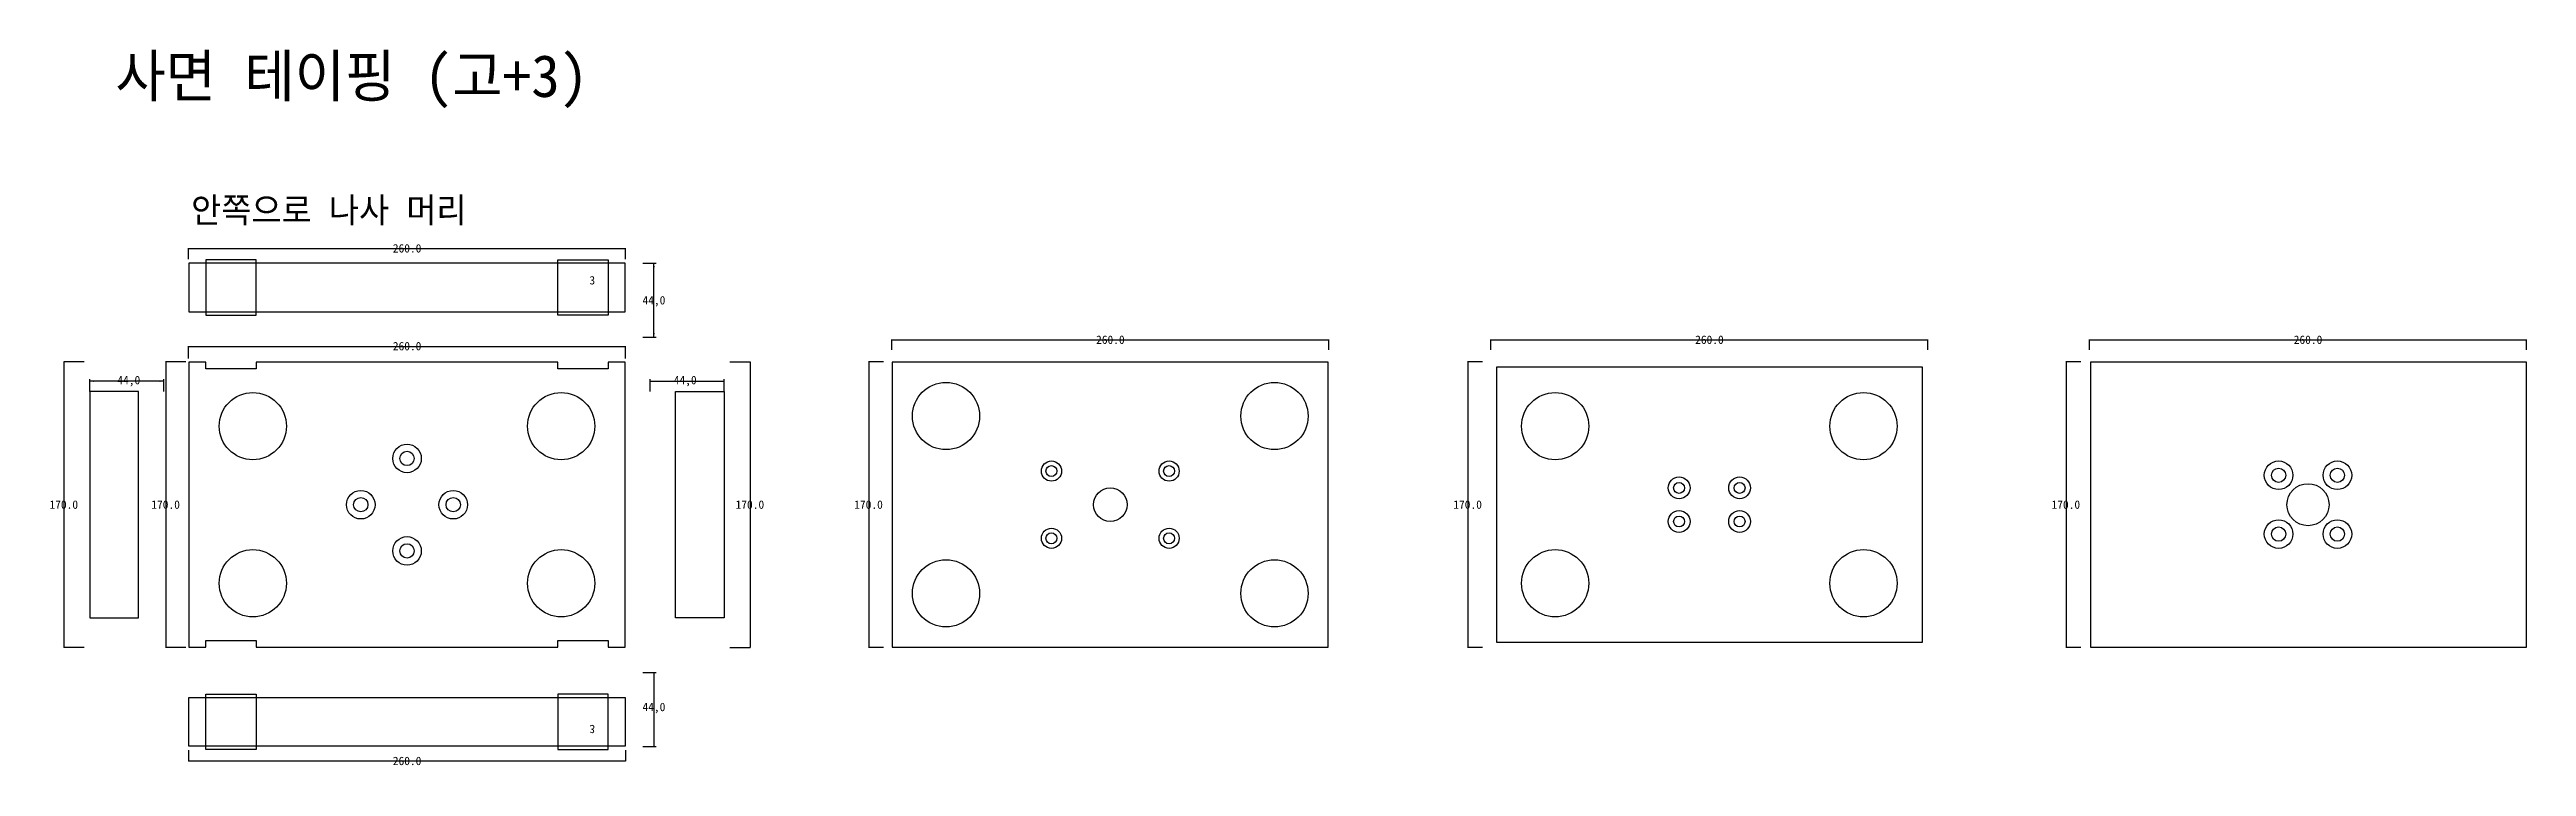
# Model space of a CAD drawing. Header units: millimetres. Extents: x 376 to 1850, y 318 to 744.
import ezdxf

# ---------------------------------------------------------------- set-up
doc = ezdxf.new("R2010")
doc.units = ezdxf.units.MM
for name, color, linetype in [('TEXT', 7, 'Continuous'), ('볼트 구멍', 7, 'Continuous'), ('치구', 7, 'Continuous'), ('치수', 7, 'Continuous')]:
    doc.layers.add(name, color=color, linetype=linetype)
doc.dimstyles.new('ISO-25', dxfattribs={"dimtxt": 2.5, "dimasz": 2.5, "dimexe": 1.25, "dimexo": 0.625, "dimtad": 1, "dimtxsty": 'Standard', "dimcen": 2.5, "dimadec": 0, "dimazin": 0, "dimtfac": 1, "dimtmove": 0, "dimatfit": 3, "dimfxl": 0, "dimarcsym": 0})
doc.dimstyles.get("Standard").update_dxf_attribs({"dimtxt": 7, "dimasz": 0.18, "dimexe": 0.18, "dimexo": 0.0625, "dimgap": 0.09, "dimtad": 0, "dimtih": 1, "dimtoh": 1, "dimdec": 1, "dimzin": 0, "dimdsep": 46, "dimtxsty": 'Standard', "dimcen": 0.09, "dimadec": 0, "dimazin": 0, "dimtfac": 1, "dimtdec": 1, "dimtofl": 0, "dimtmove": 0, "dimatfit": 3, "dimfxl": 0, "dimtolj": 1, "dimtzin": 0, "dimarcsym": 0})

# ---------------------------------------------------------------- blocks, each defined once
blk = doc.blocks.new('*D18')
at = {"color": 0, "lineweight": -2}
for p, q in [((877, 565.7), (877, 571.7)), ((877, 571.5), (1137, 571.5)), ((1137, 565.7), (1137, 571.7))]:
    blk.add_line(p, q, dxfattribs=at)
for points in [[(877, 571.5), (877.1, 571.5), (877.1, 571.4)], [(1137, 571.5), (1136.8, 571.4), (1136.8, 571.5)]]:
    blk.add_solid(points)
at = {"layer": 'Defpoints'}
for p in [(877, 571.5), (877, 565.6), (1137, 571.5), (1137, 565.6)]:
    blk.add_point(p, dxfattribs=at)
at = {"insert": (1007, 571.6), "char_height": 5, "attachment_point": 5}
blk.add_mtext('260.0', dxfattribs=at)
blk = doc.blocks.new('*D19')
at = {"color": 0, "lineweight": -2}
for p, q in [((396.3, 558.5), (384.2, 558.5)), ((384.3, 558.5), (384.3, 388.5)), ((396.3, 388.5), (384.2, 388.5))]:
    blk.add_line(p, q, dxfattribs=at)
for points in [[(384.3, 558.5), (384.4, 558.3), (384.3, 558.3)], [(384.3, 388.5), (384.3, 388.7), (384.4, 388.7)]]:
    blk.add_solid(points)
at = {"layer": 'Defpoints'}
for p in [(384.3, 558.5), (396.4, 558.5), (384.3, 388.5), (396.4, 388.5)]:
    blk.add_point(p, dxfattribs=at)
at = {"insert": (384.2, 473.5), "char_height": 5, "attachment_point": 5}
blk.add_mtext('170.0', dxfattribs=at)
blk = doc.blocks.new('*D20')
at = {"color": 0, "lineweight": -2}
for p, q in [((780.6, 558.5), (792.7, 558.5)), ((792.6, 558.5), (792.6, 388.5)), ((780.6, 388.5), (792.7, 388.5))]:
    blk.add_line(p, q, dxfattribs=at)
for points in [[(792.6, 558.5), (792.6, 558.3), (792.5, 558.3)], [(792.6, 388.5), (792.5, 388.7), (792.6, 388.7)]]:
    blk.add_solid(points)
at = {"layer": 'Defpoints'}
for p in [(780.5, 558.5), (792.6, 558.5), (780.5, 388.5), (792.6, 388.5)]:
    blk.add_point(p, dxfattribs=at)
at = {"insert": (792.5, 473.5), "char_height": 5, "attachment_point": 5}
blk.add_mtext('170.0', dxfattribs=at)
blk = doc.blocks.new('*D21')
at = {"color": 0, "lineweight": -2}
for p, q in [((456.9, 558.5), (444.7, 558.5)), ((444.9, 558.5), (444.9, 388.5)), ((456.9, 388.5), (444.7, 388.5))]:
    blk.add_line(p, q, dxfattribs=at)
for points in [[(444.9, 558.5), (445, 558.3), (444.9, 558.3)], [(444.9, 388.5), (444.9, 388.7), (445, 388.7)]]:
    blk.add_solid(points)
at = {"layer": 'Defpoints'}
for p in [(444.9, 558.5), (457, 558.5), (444.9, 388.5), (457, 388.5)]:
    blk.add_point(p, dxfattribs=at)
at = {"insert": (444.8, 473.5), "char_height": 5, "attachment_point": 5}
blk.add_mtext('170.0', dxfattribs=at)
blk = doc.blocks.new('*D22')
at = {"color": 0, "lineweight": -2}
for p, q in [((872, 558.5), (863, 558.5)), ((863.2, 558.5), (863.2, 388.5)), ((872, 388.5), (863, 388.5))]:
    blk.add_line(p, q, dxfattribs=at)
for points in [[(863.2, 558.5), (863.2, 558.3), (863.1, 558.3)], [(863.2, 388.5), (863.1, 388.7), (863.2, 388.7)]]:
    blk.add_solid(points)
at = {"layer": 'Defpoints'}
for p in [(863.2, 558.5), (872.1, 558.5), (863.2, 388.5), (872.1, 388.5)]:
    blk.add_point(p, dxfattribs=at)
at = {"insert": (863.1, 473.5), "char_height": 5, "attachment_point": 5}
blk.add_mtext('170.0', dxfattribs=at)
blk = doc.blocks.new('*D23')
at = {"color": 0, "lineweight": -2}
for p, q in [((728.8, 373.7), (736.7, 373.7)), ((735.4, 373.7), (735.4, 329.7)), ((728.8, 329.7), (736.7, 329.7))]:
    blk.add_line(p, q, dxfattribs=at)
for points in [[(735.4, 373.7), (735.9, 371.2), (735, 371.2)], [(735.4, 329.7), (735, 332.2), (735.9, 332.2)]]:
    blk.add_solid(points)
at = {"layer": 'Defpoints'}
for p in [(728.1, 373.7), (735.4, 373.7), (728.1, 329.7), (735.4, 329.7)]:
    blk.add_point(p, dxfattribs=at)
at = {"insert": (735.4, 352.5), "char_height": 5, "attachment_point": 5}
blk.add_mtext('44,0', dxfattribs=at)
blk = doc.blocks.new('*D24')
at = {"color": 0, "lineweight": -2}
for p, q in [((458.5, 327.4), (458.5, 320.8)), ((718.5, 327.4), (718.5, 320.8)), ((458.5, 321), (718.5, 321))]:
    blk.add_line(p, q, dxfattribs=at)
for points in [[(458.5, 321), (458.6, 321), (458.6, 321)], [(718.5, 321), (718.3, 321), (718.3, 321)]]:
    blk.add_solid(points)
at = {"layer": 'Defpoints'}
for p in [(458.5, 327.4), (718.5, 327.4), (458.5, 321), (718.5, 321)]:
    blk.add_point(p, dxfattribs=at)
at = {"insert": (588.5, 321), "char_height": 5, "attachment_point": 5}
blk.add_mtext('260.0', dxfattribs=at)
blk = doc.blocks.new('*D25')
at = {"color": 0, "lineweight": -2}
for p, q in [((458.5, 560.4), (458.5, 567.9)), ((458.5, 567.7), (718.5, 567.7)), ((718.5, 560.4), (718.5, 567.9))]:
    blk.add_line(p, q, dxfattribs=at)
for points in [[(458.5, 567.7), (458.6, 567.7), (458.6, 567.7)], [(718.5, 567.7), (718.3, 567.7), (718.3, 567.7)]]:
    blk.add_solid(points)
at = {"layer": 'Defpoints'}
for p in [(458.5, 567.7), (458.5, 560.3), (718.5, 567.7), (718.5, 560.3)]:
    blk.add_point(p, dxfattribs=at)
at = {"insert": (588.5, 567.8), "char_height": 5, "attachment_point": 5}
blk.add_mtext('260.0', dxfattribs=at)
blk = doc.blocks.new('*D26')
at = {"color": 0, "lineweight": -2}
for p, q in [((458.5, 619.6), (458.5, 626.1)), ((458.5, 626), (718.5, 626)), ((718.5, 619.6), (718.5, 626.1))]:
    blk.add_line(p, q, dxfattribs=at)
for points in [[(458.5, 626), (458.6, 626), (458.6, 625.9)], [(718.5, 626), (718.3, 625.9), (718.3, 626)]]:
    blk.add_solid(points)
at = {"layer": 'Defpoints'}
for p in [(458.5, 626), (458.5, 619.6), (718.5, 626), (718.5, 619.6)]:
    blk.add_point(p, dxfattribs=at)
at = {"insert": (588.5, 626), "char_height": 5, "attachment_point": 5}
blk.add_mtext('260.0', dxfattribs=at)
blk = doc.blocks.new('*D27')
at = {"color": 0, "lineweight": -2}
for p, q in [((399.7, 540.9), (399.7, 548.2)), ((443.7, 547), (399.7, 547)), ((443.7, 540.9), (443.7, 548.2))]:
    blk.add_line(p, q, dxfattribs=at)
for points in [[(399.7, 547), (402.2, 547.4), (402.2, 546.5)], [(443.7, 547), (441.2, 546.5), (441.2, 547.4)]]:
    blk.add_solid(points)
at = {"layer": 'Defpoints'}
for p in [(399.7, 547), (443.7, 547), (399.7, 540.3), (443.7, 540.3)]:
    blk.add_point(p, dxfattribs=at)
at = {"insert": (422.9, 547), "char_height": 5, "attachment_point": 5}
blk.add_mtext('44,0', dxfattribs=at)
blk = doc.blocks.new('*D28')
at = {"color": 0, "lineweight": -2}
for p, q in [((728.8, 617.2), (736.7, 617.2)), ((735.4, 573.2), (735.4, 617.2)), ((728.8, 573.2), (736.7, 573.2))]:
    blk.add_line(p, q, dxfattribs=at)
for points in [[(735.4, 617.2), (735.9, 614.7), (735, 614.7)], [(735.4, 573.2), (735, 575.7), (735.9, 575.7)]]:
    blk.add_solid(points)
at = {"layer": 'Defpoints'}
for p in [(728.1, 617.2), (735.4, 617.2), (728.1, 573.2), (735.4, 573.2)]:
    blk.add_point(p, dxfattribs=at)
at = {"insert": (735.4, 594.5), "char_height": 5, "attachment_point": 5}
blk.add_mtext('44,0', dxfattribs=at)
blk = doc.blocks.new('*D29')
at = {"color": 0, "lineweight": -2}
for p, q in [((733.2, 540.9), (733.2, 548.2)), ((733.2, 547), (777.2, 547)), ((777.2, 540.9), (777.2, 548.2))]:
    blk.add_line(p, q, dxfattribs=at)
for points in [[(733.2, 547), (735.7, 547.4), (735.7, 546.5)], [(777.2, 547), (774.7, 546.5), (774.7, 547.4)]]:
    blk.add_solid(points)
at = {"layer": 'Defpoints'}
for p in [(733.2, 547), (777.2, 547), (733.2, 540.3), (777.2, 540.3)]:
    blk.add_point(p, dxfattribs=at)
at = {"insert": (754, 547), "char_height": 5, "attachment_point": 5}
blk.add_mtext('44,0', dxfattribs=at)
blk = doc.blocks.new('*D30')
at = {"color": 0, "lineweight": -2}
for p, q in [((1228.5, 558.5), (1219.5, 558.5)), ((1219.7, 558.5), (1219.7, 388.5)), ((1228.5, 388.5), (1219.5, 388.5))]:
    blk.add_line(p, q, dxfattribs=at)
for points in [[(1219.7, 558.5), (1219.7, 558.3), (1219.6, 558.3)], [(1219.7, 388.5), (1219.6, 388.7), (1219.7, 388.7)]]:
    blk.add_solid(points)
at = {"layer": 'Defpoints'}
for p in [(1219.7, 558.5), (1228.6, 558.5), (1219.7, 388.5), (1228.6, 388.5)]:
    blk.add_point(p, dxfattribs=at)
at = {"insert": (1219.6, 473.5), "char_height": 5, "attachment_point": 5}
blk.add_mtext('170.0', dxfattribs=at)
blk = doc.blocks.new('*D31')
at = {"color": 0, "lineweight": -2}
for p, q in [((1584.5, 558.5), (1575.5, 558.5)), ((1575.7, 558.5), (1575.7, 388.5)), ((1584.5, 388.5), (1575.5, 388.5))]:
    blk.add_line(p, q, dxfattribs=at)
for points in [[(1575.7, 558.5), (1575.7, 558.3), (1575.6, 558.3)], [(1575.7, 388.5), (1575.6, 388.7), (1575.7, 388.7)]]:
    blk.add_solid(points)
at = {"layer": 'Defpoints'}
for p in [(1575.7, 558.5), (1584.6, 558.5), (1575.7, 388.5), (1584.6, 388.5)]:
    blk.add_point(p, dxfattribs=at)
at = {"insert": (1575.6, 473.5), "char_height": 5, "attachment_point": 5}
blk.add_mtext('170.0', dxfattribs=at)
blk = doc.blocks.new('*D32')
at = {"color": 0, "lineweight": -2}
for p, q in [((1233.5, 565.7), (1233.5, 571.7)), ((1233.5, 571.5), (1493.5, 571.5)), ((1493.5, 565.7), (1493.5, 571.7))]:
    blk.add_line(p, q, dxfattribs=at)
for points in [[(1233.5, 571.5), (1233.6, 571.5), (1233.6, 571.4)], [(1493.5, 571.5), (1493.3, 571.4), (1493.3, 571.5)]]:
    blk.add_solid(points)
at = {"layer": 'Defpoints'}
for p in [(1233.5, 571.5), (1233.5, 565.6), (1493.5, 571.5), (1493.5, 565.6)]:
    blk.add_point(p, dxfattribs=at)
at = {"insert": (1363.5, 571.6), "char_height": 5, "attachment_point": 5}
blk.add_mtext('260.0', dxfattribs=at)
blk = doc.blocks.new('*D33')
at = {"color": 0, "lineweight": -2}
for p, q in [((1589.7, 565.7), (1589.7, 571.7)), ((1589.7, 571.5), (1849.7, 571.5)), ((1849.7, 565.7), (1849.7, 571.7))]:
    blk.add_line(p, q, dxfattribs=at)
for points in [[(1589.7, 571.5), (1589.9, 571.5), (1589.9, 571.4)], [(1849.7, 571.5), (1849.5, 571.4), (1849.5, 571.5)]]:
    blk.add_solid(points)
at = {"layer": 'Defpoints'}
for p in [(1589.7, 571.5), (1589.7, 565.6), (1849.7, 571.5), (1849.7, 565.6)]:
    blk.add_point(p, dxfattribs=at)
at = {"insert": (1719.7, 571.6), "char_height": 5, "attachment_point": 5}
blk.add_mtext('260.0', dxfattribs=at)

msp = doc.modelspace()

# ---------------------------------------------------------------- linework, layer by layer
at = {"layer": '볼트 구멍', "color": 2}
for centre in [(588.45, 500.99), (560.95, 473.49), (615.95, 473.49), (588.45, 445.99)]:
    msp.add_circle(centre, 8.5, dxfattribs=at)
at = {"layer": '볼트 구멍', "color": 3}
for centre, radius in [((588.45, 500.99), 4.25), ((971.95, 493.49), 3.25), ((1041.95, 493.49), 3.25), ((1345.45, 483.49), 3.25), ((1381.45, 483.49), 3.25), ((1702.2, 490.99), 4.25), ((1737.2, 490.99), 4.25), ((560.95, 473.49), 4.25), ((615.95, 473.49), 4.25), ((1006.95, 473.49), 10), ((1719.7, 473.49), 12.5), ((1345.45, 463.49), 3.25), ((1381.45, 463.49), 3.25), ((1702.2, 455.99), 4.25), ((1737.2, 455.99), 4.25), ((588.45, 445.99), 4.25), ((971.95, 453.49), 3.25), ((1041.95, 453.49), 3.25)]:
    msp.add_circle(centre, radius, dxfattribs=at)
at = {"layer": '볼트 구멍', "color": 6}
for centre, radius in [((971.95, 493.49), 6), ((1041.95, 493.49), 6), ((1345.45, 483.49), 6.5), ((1381.45, 483.49), 6.5), ((1702.2, 490.99), 8.5), ((1737.2, 490.99), 8.5), ((971.95, 453.49), 6), ((1041.95, 453.49), 6), ((1345.45, 463.49), 6.5), ((1381.45, 463.49), 6.5), ((1702.2, 455.99), 8.5), ((1737.2, 455.99), 8.5)]:
    msp.add_circle(centre, radius, dxfattribs=at)
at = {"layer": '치구', "color": 1}
for points in [[(468.7, 586.24), (498.7, 586.24), (498.7, 619.24), (468.7, 619.24)], [(708.2, 586.24), (678.2, 586.24), (678.2, 619.24), (708.2, 619.24)], [(468.7, 360.74), (498.7, 360.74), (498.7, 327.74), (468.7, 327.74)], [(708.2, 360.74), (678.2, 360.74), (678.2, 327.74), (708.2, 327.74)]]:
    msp.add_lwpolyline(points, close=True, dxfattribs=at)
at = {"layer": '치구'}
for points in [[(458.7, 588.24), (718.2, 588.24), (718.2, 617.24), (458.7, 617.24)], [(458.7, 388.74), (468.7, 388.74), (468.7, 392.74), (498.7, 392.74), (498.7, 388.74), (678.2, 388.74), (678.2, 392.74), (708.2, 392.74), (708.2, 388.74), (718.2, 388.74), (718.2, 558.24), (708.2, 558.24), (708.2, 554.24), (678.2, 554.24), (678.2, 558.24), (498.7, 558.24), (498.7, 554.24), (468.7, 554.24), (468.7, 558.24), (458.7, 558.24)], [(877.2, 558.24), (877.2, 388.74), (1136.7, 388.74), (1136.7, 558.24)], [(1236.7, 555.24), (1236.7, 391.74), (1490.2, 391.74), (1490.2, 555.24)], [(1590.2, 558.24), (1590.2, 388.74), (1849.7, 388.74), (1849.7, 558.24)], [(428.7, 540.84), (399.7, 540.84), (399.7, 406.14), (428.7, 406.14)], [(748.2, 540.84), (777.2, 540.84), (777.2, 406.14), (748.2, 406.14)], [(458.7, 358.74), (718.2, 358.74), (718.2, 329.74), (458.7, 329.74)]]:
    msp.add_lwpolyline(points, close=True, dxfattribs=at)
for centre in [(909.2, 526.24), (1104.7, 526.24), (496.7, 520.24), (680.2, 520.24), (1271.7, 520.24), (1455.2, 520.24), (496.7, 426.74), (680.2, 426.74), (1271.7, 426.74), (1455.2, 426.74), (909.2, 420.74), (1104.7, 420.74)]:
    msp.add_circle(centre, 20, dxfattribs=at)

# ---------------------------------------------------------------- texts
at = {"layer": 'TEXT', "linetype": 'Continuous'}
msp.add_text('사면 테이핑 (고+3)', height=25, dxfattribs=at).set_placement((414.95, 716.11))
at = {"layer": 'TEXT', "color": 1}
for s, height, p in [('안쪽으로 나사 머리', 15, (460, 641.3)), ('3', 5, (697.01, 604.54))]:
    msp.add_text(s, height=height, dxfattribs=at).set_placement(p)
at = {"layer": 'TEXT', "color": 1, "text_generation_flag": 2}
msp.add_text('3', height=5, rotation=180, dxfattribs=at).set_placement((697.01, 342.44))

# ---------------------------------------------------------------- dimensions: what is measured, and where the dimension line sits
at = {"layer": '치수', "color": 4}
for base, p1, p2, dimstyle, override, picture, middle in [((718.45, 625.96), (458.45, 619.56), (718.45, 619.56), 'Standard', {"dimtxt": 5}, '*D26', (588.45, 625.96)), ((777.2, 546.97), (733.2, 540.31), (777.2, 540.31), 'ISO-25', {"dimtxt": 5, "dimdec": 1, "dimzin": 0, "dimtdec": 1}, '*D29', (754, 546.97)), ((718.45, 321.02), (458.45, 327.41), (718.45, 327.41), 'Standard', {"dimtxt": 5}, '*D24', (588.45, 321.02))]:
    dim = msp.add_linear_dim(base=base, p1=p1, p2=p2, dimstyle=dimstyle, override=override, dxfattribs=at)
    dim.commit()
    dim.dimension.update_dxf_attribs({"geometry": picture, "text_midpoint": middle, "dimtype": 128})
for base, p1, p2, angle, picture, middle in [((735.45, 617.24), (728.13, 573.24), (728.13, 617.24), 90, '*D28', (735.45, 594.45)), ((399.7, 546.97), (443.7, 540.31), (399.7, 540.31), 180, '*D27', (422.9, 546.97)), ((735.45, 329.74), (728.13, 373.74), (728.13, 329.74), 270, '*D23', (735.45, 352.52))]:
    dim = msp.add_linear_dim(base=base, p1=p1, p2=p2, angle=angle, dimstyle='ISO-25', override={"dimtxt": 5, "dimdec": 1, "dimzin": 0, "dimtdec": 1}, dxfattribs=at)
    dim.commit()
    dim.dimension.update_dxf_attribs({"geometry": picture, "text_midpoint": middle, "dimtype": 128})
for base, p1, p2, picture, middle in [((718.45, 567.71), (458.45, 560.31), (718.45, 560.31), '*D25', (588.45, 567.8)), ((1136.95, 571.48), (876.95, 565.6), (1136.95, 565.6), '*D18', (1006.95, 571.57)), ((1493.45, 571.48), (1233.45, 565.6), (1493.45, 565.6), '*D32', (1363.45, 571.57)), ((1849.7, 571.48), (1589.7, 565.6), (1849.7, 565.6), '*D33', (1719.7, 571.57))]:
    dim = msp.add_linear_dim(base=base, p1=p1, p2=p2, dimstyle='Standard', override={"dimtxt": 5}, dxfattribs=at)
    dim.commit()
    dim.dimension.update_dxf_attribs({"geometry": picture, "text_midpoint": middle})
for base, p1, p2, picture, middle in [((384.33, 388.49), (396.4, 558.49), (396.4, 388.49), '*D19', (384.24, 473.49)), ((444.92, 388.49), (456.99, 558.49), (456.99, 388.49), '*D21', (444.83, 473.49)), ((792.57, 388.49), (780.5, 558.49), (780.5, 388.49), '*D20', (792.48, 473.49)), ((863.16, 388.49), (872.06, 558.49), (872.06, 388.49), '*D22', (863.07, 473.49)), ((1219.66, 388.49), (1228.56, 558.49), (1228.56, 388.49), '*D30', (1219.57, 473.49)), ((1575.66, 388.49), (1584.56, 558.49), (1584.56, 388.49), '*D31', (1575.57, 473.49))]:
    dim = msp.add_linear_dim(base=base, p1=p1, p2=p2, angle=90, dimstyle='Standard', override={"dimtxt": 5}, dxfattribs=at)
    dim.commit()
    dim.dimension.update_dxf_attribs({"geometry": picture, "text_midpoint": middle})

doc.saveas('drawing.dxf')
